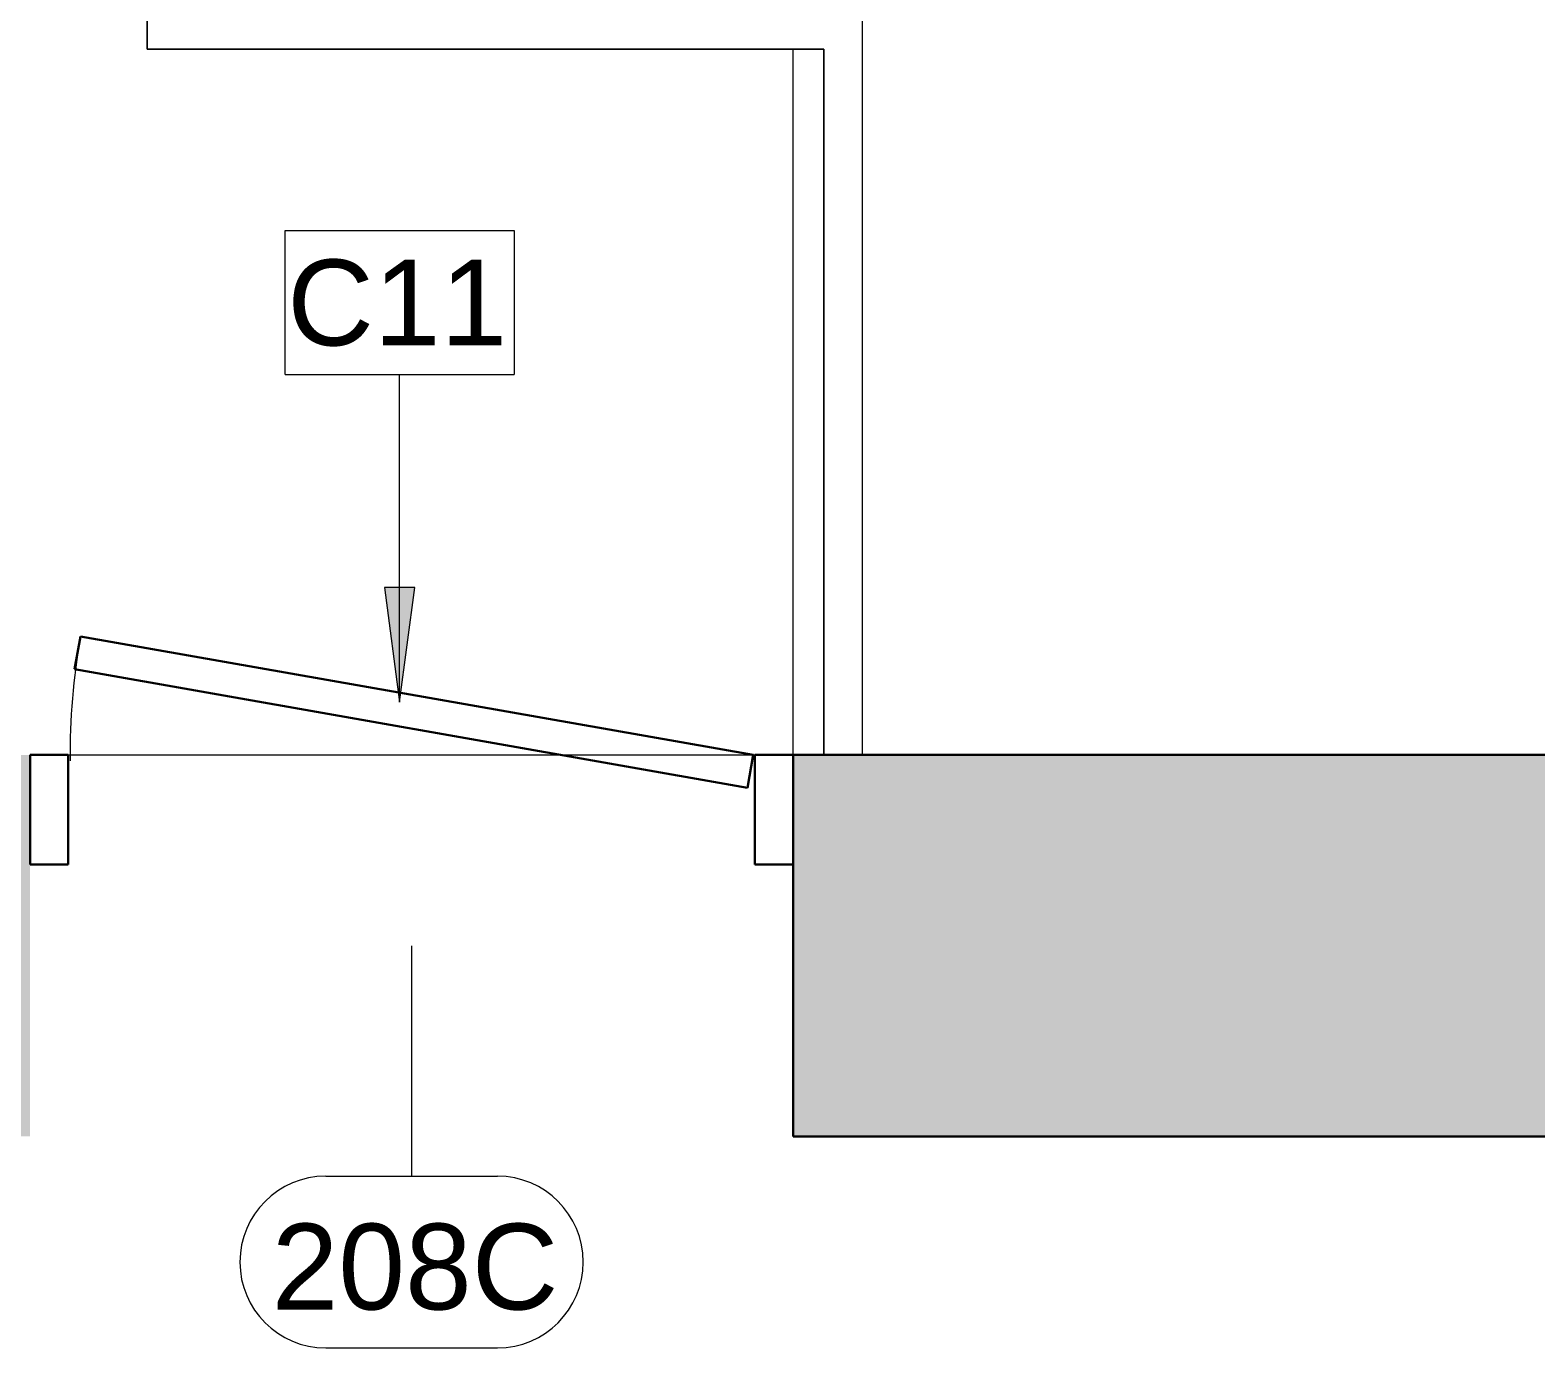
# Model space of a CAD drawing. Header units: inches. Extents: x -1176 to 1507, y -2587 to 978.
# Drawn here: x -516.7 to -437.8, y 532.6 to 601.7 of the extents above; entities that cross this region are included whole.
import ezdxf

# ---------------------------------------------------------------- set-up
doc = ezdxf.new("R2010")
doc.units = ezdxf.units.IN
doc.header["$MEASUREMENT"] = 0
for name, color, linetype, lineweight in [('A-ANNO-KEYN', 231, 'Continuous', 9), ('A-DOOR', 31, 'Continuous', 18), ('A-DOOR-FRAM', 31, 'Continuous', 30), ('A-DOOR-IDEN', 31, 'Continuous', 9), ('A-FLOR', 192, 'Continuous', 18), ('A-FLOR-HRAL', 11, 'Continuous', 18), ('A-WALL', 113, 'Continuous', 18), ('A-WALL-PATT', 111, 'Continuous', 18)]:
    doc.layers.add(name, color=color, linetype=linetype, lineweight=lineweight)
doc.styles.add('Arial', font='arial.ttf', dxfattribs={"height": 4.5})
doc.styles.add('Swis721 Lt BT', font='swissl.ttf', dxfattribs={"height": 4.5})

# ---------------------------------------------------------------- blocks, each defined once
blk = doc.blocks.new('Single Flush - D2 3_ X 8_-8252897-2nd Floor Construction')
at = {"layer": 'A-DOOR', "color": 8, "lineweight": 30}
for p, q in [((-17.362, 16.219), (-17.666, 14.495)), ((17.906, 10), (-17.362, 16.219)), ((-17.666, 14.495), (17.602, 8.277)), ((17.602, 8.277), (17.906, 10))]:
    blk.add_line(p, q, dxfattribs=at)
at = {"layer": 'A-DOOR', "lineweight": 9}
blk.add_arc((17.906, 10), 35.813, 170, 180.5, dxfattribs=at)
at = {"layer": 'A-DOOR-FRAM', "color": 8}
for p, q in [((-20, 4.25), (-20, 10)), ((-20, 10), (-18, 10)), ((-18, 4.25), (-18, 10)), ((18, 4.25), (18, 10)), ((18, 10), (20, 10)), ((20, 4.25), (20, 10)), ((-20, 4.25), (-18, 4.25)), ((18, 4.25), (20, 4.25))]:
    blk.add_line(p, q, dxfattribs=at)
blk = doc.blocks.new('Top Rail Type - Top Rail_Internal_-7087700-2nd Floor Construction')
at = {"layer": 'A-FLOR-HRAL', "lineweight": 9}
for p, q in [((-510.571, 600.684), (-510.571, 787.807)), ((-473.093, 602.684), (-473.093, 563.684)), ((-475.093, 600.684), (-510.571, 600.684)), ((-475.093, 563.684), (-475.093, 600.684))]:
    blk.add_line(p, q, dxfattribs=at)
blk = doc.blocks.new('Top Rail Type - Top Rail_Internal_-V33-2nd Floor Construction')
at = {"layer": 'A-FLOR-HRAL', "lineweight": 9}
for p, q in [((-510.571, 787.807), (-510.571, 600.684)), ((-473.093, 602.684), (-473.093, 563.684)), ((-510.571, 600.684), (-475.093, 600.684)), ((-475.093, 600.684), (-475.093, 563.684))]:
    blk.add_line(p, q, dxfattribs=at)
blk = doc.blocks.new('Door Tag - Door Tag-41184-2nd Floor Construction')
at = {"layer": 'A-DOOR-IDEN'}
for p, q in [((-0.09375, 0.09375), (0.09375, 0.09375)), ((-0.09375, -0.09375), (0.09375, -0.09375))]:
    blk.add_line(p, q, dxfattribs=at)
for centre, start, end in [((-0.09375, 0), 90, 270), ((0.09375, 0), 270, 90)]:
    blk.add_arc(centre, 0.09375, start, end, dxfattribs=at)
blk = doc.blocks.new('Keynote Tag - Keynote Number - Boxed-135510-2nd Floor Construction')
at = {"layer": 'A-ANNO-KEYN'}
for p, q in [((-0.125, -0.0792), (-0.125, 0.0781)), ((-0.125, 0.0781), (0.125, 0.0781)), ((0.125, 0.0781), (0.125, -0.0792)), ((-0.125, -0.0792), (0.125, -0.0792))]:
    blk.add_line(p, q, dxfattribs=at)

msp = doc.modelspace()

# ---------------------------------------------------------------- hatches: boundary and pattern name
at = {"layer": 'A-ANNO-KEYN'}
msp.add_hatch(color=256, dxfattribs=at).paths.add_polyline_path([(-497.337, 566.458), (-496.547, 572.458), (-498.127, 572.458)], flags=0)
at = {"layer": 'A-WALL-PATT'}
h = msp.add_hatch(color=250, dxfattribs=at)
h.paths.add_polyline_path([(-22.281, 543.684), (-22.281, 563.684), (-53.535, 563.684), (-53.535, 543.684)], flags=0)
h.paths.add_polyline_path([(-152.067, 543.684), (-97.765, 543.684), (-97.765, 563.684), (-152.067, 563.684)], flags=0)
h.paths.add_polyline_path([(-264.813, 543.684), (-196.298, 543.684), (-196.298, 563.684), (-264.813, 563.684)], flags=0)
h.paths.add_polyline_path([(-570.035, 543.684), (-516.709, 543.684), (-516.709, 563.684), (-590.071, 563.684), (-590.071, 543.684), (-570.071, 543.684)], flags=0)
h.paths.add_polyline_path([(-476.709, 543.684), (-421.788, 543.684), (-421.788, 563.684), (-476.709, 563.684)], flags=0)
h.paths.add_polyline_path([(-356.821, 543.684), (-309.043, 543.684), (-309.043, 563.684), (-377.558, 563.684), (-377.558, 543.684), (-359.028, 543.684)], flags=0)

# ---------------------------------------------------------------- linework, layer by layer
at = {"layer": 'A-ANNO-KEYN'}
for p, q in [((-497.337, 566.458), (-497.337, 583.623)), ((-496.547, 572.458), (-498.127, 572.458)), ((-498.127, 572.458), (-497.337, 566.458)), ((-497.337, 566.458), (-496.547, 572.458))]:
    msp.add_line(p, q, dxfattribs=at)
at = {"layer": 'A-DOOR-IDEN'}
msp.add_line((-496.709, 553.684), (-496.709, 541.602), dxfattribs=at)
at = {"layer": 'A-FLOR'}
for p, q in [((-476.709, 563.684), (-476.709, 600.684)), ((-516.709, 563.684), (-476.709, 563.684))]:
    msp.add_line(p, q, dxfattribs=at)
at = {"layer": 'A-WALL', "color": 8, "lineweight": 30}
for p, q in [((-476.709, 563.684), (-421.788, 563.684)), ((-476.709, 563.684), (-476.709, 543.684)), ((-476.709, 543.684), (-421.788, 543.684))]:
    msp.add_line(p, q, dxfattribs=at)

# ---------------------------------------------------------------- block references
at = {"layer": 'A-ANNO-KEYN', "xscale": 47.99999999999997, "yscale": 47.99999999999997, "zscale": 47.99999999999997}
msp.add_blockref('Keynote Tag - Keynote Number - Boxed-135510-2nd Floor Construction', (-497.337, 587.427), dxfattribs=at)
at = {"layer": 'A-DOOR'}
msp.add_blockref('Single Flush - D2 3_ X 8_-8252897-2nd Floor Construction', (-496.709, 553.684), dxfattribs=at)
at = {"layer": 'A-DOOR-IDEN', "xscale": 47.99999999999997, "yscale": 47.99999999999997, "zscale": 47.99999999999997}
msp.add_blockref('Door Tag - Door Tag-41184-2nd Floor Construction', (-496.709, 537.102), dxfattribs=at)
at = {"layer": 'A-FLOR-HRAL', "lineweight": 9}
for name in ['Top Rail Type - Top Rail_Internal_-7087700-2nd Floor Construction', 'Top Rail Type - Top Rail_Internal_-V33-2nd Floor Construction']:
    msp.add_blockref(name, (0, 0), dxfattribs=at)

# ---------------------------------------------------------------- texts
at = {"layer": 'A-ANNO-KEYN', "insert": (-503.228, 589.653), "char_height": 4.5, "width": 14.0895, "attachment_point": 1, "style": 'Arial'}
msp.add_mtext('C11', dxfattribs=at)
at = {"layer": 'A-DOOR-IDEN', "insert": (-504.043, 539.113), "char_height": 4.5, "width": 17.574, "attachment_point": 1, "style": 'Swis721 Lt BT'}
msp.add_mtext('208C', dxfattribs=at)

doc.saveas('drawing.dxf')
